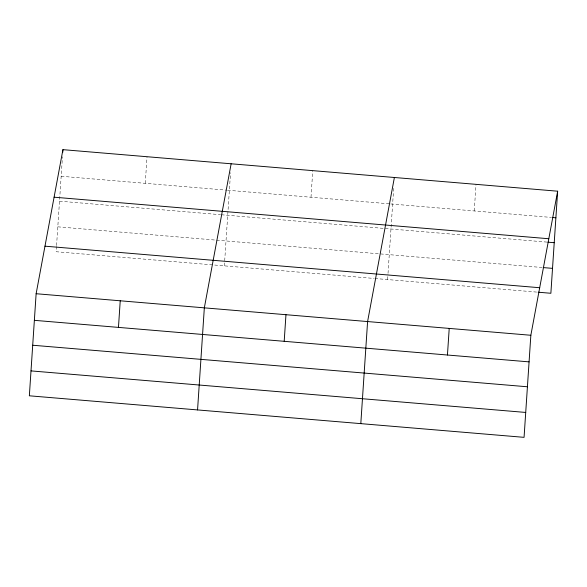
<?xml version="1.0" encoding="UTF-8"?>
<svg xmlns="http://www.w3.org/2000/svg" width="587" height="587" viewBox="0 0 587 587"><rect width="100%" height="100%" fill="white"/><g stroke="black" fill="none" stroke-linecap="round" stroke-linejoin="round"><path stroke-width="0.44" stroke-dasharray="2.94 2.2" d="M56.506 246.401L56.154 251.735L374.007 278.429M56.565 245.513L62.464 156.751M145.268 183.327L147.036 156.722M224.359 265.86L230.544 172.651M311 197.239L312.768 170.634M387.611 279.566L387.97 274.232M388.029 273.344L393.686 188.133M474.252 210.953L476.02 184.34M61.165 176.261L226.655 190.159M227.558 190.232L389.907 203.865M390.81 203.946L551.347 217.425M59.514 201.172L220.477 214.688M221.387 214.761L546.974 242.101M57.805 226.831L542.549 267.533M374.917 278.502L538.169 292.209"/><path stroke-width="0.88" d="M36.13 293.727L29.35 395.799L524.066 437.344L530.846 335.265L557.65 191.201L62.934 149.656L36.13 293.727L530.846 335.265M62.758 152.319L62.934 149.656M118.464 327.392L120.232 300.786M197.555 409.924L204.335 307.845L231.139 163.78M284.196 341.311L285.964 314.705M360.807 423.638L367.594 321.559L394.391 177.487M447.448 355.018L449.216 328.412M557.65 191.201L550.87 293.273L538.169 292.209M552.257 217.498L555.882 217.806M54.085 197.195L548.808 238.74M547.876 242.174L554.231 242.71M543.452 267.606L552.521 268.369M44.972 246.18L539.695 287.725M34.362 320.333L529.078 361.871M32.711 345.237L527.427 386.774M31.001 370.896L525.725 412.441"/></g></svg>
